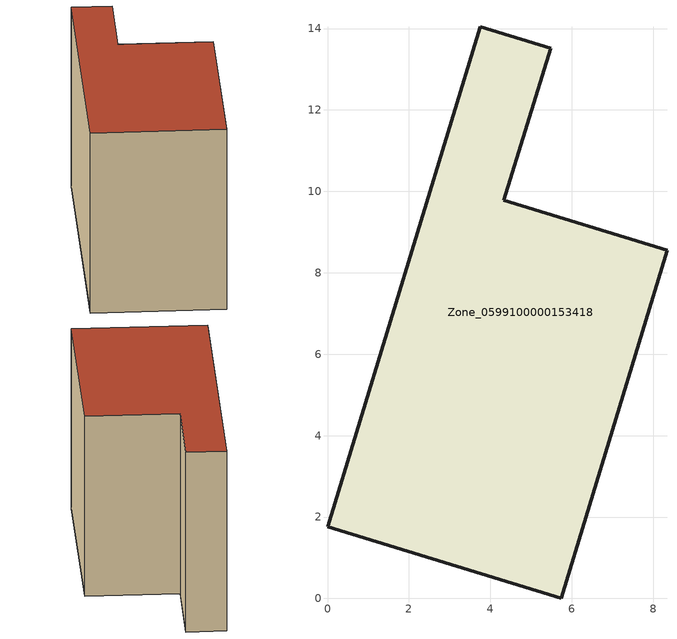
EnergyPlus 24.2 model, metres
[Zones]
Zone_0599100000153418
 floor ground (C_G): 0,1.76 3.75,14.05 5.48,13.52 4.33,9.78 8.34,8.55 5.74,0 z0
 wall outside (C_F): 3.75,14.05 0,1.76 5.74,0 8.34,8.55 4.33,9.78 5.48,13.52 3.75,14.05 z0:8.77
 roof outside (C_R): 0,1.76 5.74,0 8.34,8.55 4.33,9.78 5.48,13.52 3.75,14.05 z8.77
[BUILDING]
Pand.0599100000153418: North Axis=0; Terrain=City; Loads Convergence Tolerance Value=0.04; Temperature Convergence Tolerance Value=0.4; Solar Distribution=FullExterior; Maximum Number of Warmup Days=25; Minimum Number of Warmup Days=1
[Site:Location]
Rotterdam.The.Hague.AP_ZH_NLD Design_Conditions: Latitude=51.96; Longitude=4.45; Time Zone=1; Elevation=-4.5
[SITE:GROUNDTEMPERATURE:BUILDINGSURFACE]
18, 18, 18, 18, 18, 18, 18, 18, 18, 18, 18, 18
[MATERIAL] Thermal Absorptance=0.9; Solar Absorptance=0.7; Visible Absorptance=0.7
Name | Roughness | Thickness | Conductivity | Density | Specific Heat
G.TI.1975-1991 | MediumSmooth | 0.15 | 0.288461 | 540 | 1210
F.TI.1975-1991 | Rough | 0.3 | 0.230769 | 1920 | 840
R.TI.1975-1991 | MediumRough | 0.2 | 0.153846 | 1500 | 1000
[CONSTRUCTION]
C_G: G.TI.1975-1991
C_F: F.TI.1975-1991
C_R: R.TI.1975-1991
[ZONE]
Zone_0599100000153418: Type=1; Multiplier=1; Ceiling Height=Autocalculate; Volume=Autocalculate; Floor Area=autocalculate; Part of Total Floor Area=Yes
[ZONEINFILTRATION:DESIGNFLOWRATE]
Infil_Zone_0599100000153418: Zone or ZoneList or Space or SpaceList=Zone_0599100000153418; Schedule=AlwaysOn; Design Flow Rate Calculation Method=Flow/Area; Flow Rate per Floor Area=0.003; Constant Term Coefficient=1; Temperature Term Coefficient=0; Velocity Term Coefficient=0; Velocity Squared Term Coefficient=0
[HVACTEMPLATE:ZONE:IDEALLOADSAIRSYSTEM]
Zone_0599100000153418: Maximum Heating Supply Air Temperature=50; Minimum Cooling Supply Air Temperature=13; Maximum Heating Supply Air Humidity Ratio=0.0156; Minimum Cooling Supply Air Humidity Ratio=0.0077; Heating Limit=NoLimit; Cooling Limit=NoLimit; Dehumidification Control Type=ConstantSensibleHeatRatio; Cooling Sensible Heat Ratio=0.7; Dehumidification Setpoint=60; Humidification Control Type=None; Humidification Setpoint=30; Outdoor Air Method=None; Outdoor Air Flow Rate per Person=0.00944; Outdoor Air Flow Rate per Zone Floor Area=0; Outdoor Air Flow Rate per Zone=0; Demand Controlled Ventilation Type=None; Outdoor Air Economizer Type=NoEconomizer; Heat Recovery Type=None; Sensible Heat Recovery Effectiveness=0.7; Latent Heat Recovery Effectiveness=0.65
[ZONECONTROL:THERMOSTAT]
ThermostatControl_Zone_0599100000153418: Zone or ZoneList=Zone_0599100000153418; Control Type Schedule=DualSetpointControlType; Control 1=Thermostat_Zone_0599100000153418; Temperature Difference Between Cutout And Setpoint=0
[THERMOSTATSETPOINT:DUALSETPOINT]
Thermostat_Zone_0599100000153418: Heating Setpoint Temperature Schedule=HeatingSetpoint_Zone_0599100000153418; Cooling Setpoint Temperature Schedule=CoolingSetpoint_Zone_0599100000153418
[SCHEDULE:COMPACT]
HeatingSetpoint_Zone_0599100000153418: Through: 12/31, For: AllDays, Until: 24:00, 21
CoolingSetpoint_Zone_0599100000153418: Through: 12/31, For: AllDays, Until: 24:00, 24
DualSetpointControlType: Through: 12/31, For: AllDays, Until: 24:00, 4
AlwaysOn: Through: 12/31, For: AllDays, Until: 24:00, 1
